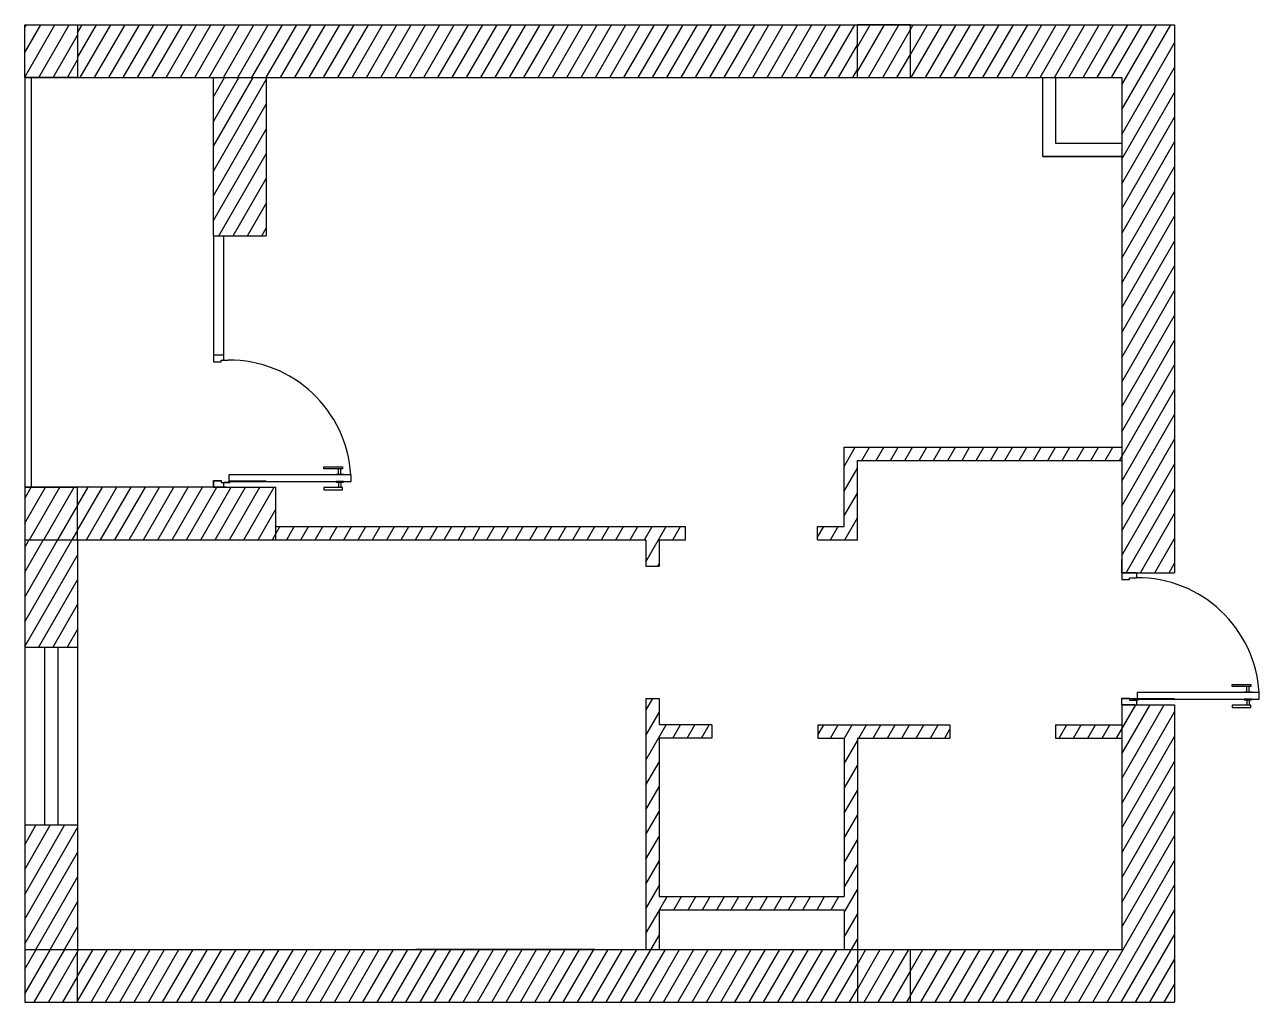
# Model space of a CAD drawing. Header units: millimetres. Extents: x -36495272392165 to 352544598049420, y -228287860276617 to 83349.
# Drawn here: x 63036 to 72377, y 46351 to 53749 of the extents above; entities that cross this region are included whole.
import ezdxf

# ---------------------------------------------------------------- set-up
doc = ezdxf.new("R2010")
doc.units = ezdxf.units.MM
doc.header["$MEASUREMENT"] = 0
doc.layers.add('freecads.com', color=7, linetype='Continuous')
pattern_1 = [(60, (-23756.33, 50214.17), (-81.18988, 46.875), [])]

msp = doc.modelspace()

# ---------------------------------------------------------------- hatches: boundary and pattern name
at = {"transparency": 33554687}
h = msp.add_hatch(dxfattribs=at)
h.set_pattern_fill('ANSI31', scale=750, angle=15)
h.set_pattern_definition(pattern_1)
h.paths.add_polyline_path([(71735.9, 53748.8), (69736.9, 53748.8), (69736.9, 53348.8), (70704.3, 53348.8), (71335.9, 53348.8), (71335.9, 49601.8), (71446.9, 49601.8), (71735.9, 49601.8)])
h.paths.add_polyline_path([(69335.9, 50450.8), (71335.9, 50450.8), (71335.9, 50550.8), (69235.9, 50550.8), (69235.9, 49950.8), (69034.9, 49950.8), (69034.9, 49850.8), (69335.9, 49850.8)])
h.paths.add_polyline_path([(67835.9, 48350.8), (68235.9, 48350.8), (68235.9, 48450.8), (67835.9, 48450.8), (67835.9, 48650.8), (67735.9, 48650.8), (67735.9, 46750.8), (67835.9, 46750.8), (67835.9, 47050.8), (69235.9, 47050.8), (69235.9, 46750.8), (69335.9, 46750.8), (69335.9, 48350.8), (70035.9, 48350.8), (70035.9, 48450.8), (69035.9, 48450.8), (69035.9, 48350.8), (69235.9, 48350.8), (69235.9, 47150.8), (67835.9, 47150.8)])
h.paths.add_polyline_path([(71735.9, 48601.8), (71335.9, 48601.8), (71335.9, 46750.8), (69735.9, 46750.8), (69735.9, 46350.8), (71735.9, 46350.8)])
h.paths.add_polyline_path([(69335.9, 46750.8), (63435.9, 46750.8), (63435.9, 46350.8), (69335.9, 46350.8)])
h.paths.add_polyline_path([(63435.9, 47690.8), (63035.9, 47690.8), (63035.9, 46750.8), (63435.9, 46750.8)])
h.paths.add_polyline_path([(63435.9, 49848.8), (63035.9, 49848.8), (63035.9, 49036.8), (63435.9, 49036.8)])
h.paths.add_polyline_path([(64935.9, 50248.8), (64463.9, 50248.8), (63435.9, 50248.8), (63435.9, 49850.8), (64935.9, 49850.8)])
h.paths.add_polyline_path([(68034.9, 49950.8), (64935.9, 49950.8), (64935.9, 49850.8), (67735.9, 49850.8), (67735.9, 49650.8), (67835.9, 49650.8), (67835.9, 49848.8), (67835.9, 49850.8), (68034.9, 49850.8)])
h.paths.add_polyline_path([(71335.9, 48450.8), (70834.9, 48450.8), (70834.9, 48350.8), (71335.9, 48350.8)], flags=17)
h.paths.add_polyline_path([(64863.9, 53348.8), (64463.9, 53348.8), (64463.9, 52149.8), (64863.9, 52149.8)])
h = msp.add_hatch(dxfattribs=at)
h.set_pattern_fill('ANSI31', scale=750, angle=15)
h.set_pattern_definition([(60, (-36206.54, 50208.95), (-81.18988, 46.875), [])])
h.paths.add_polyline_path([(63435.9, 53348.8), (63435.9, 53748.8), (63035.9, 53748.8), (63035.9, 53348.8)])
h.paths.add_polyline_path([(63035.9, 50248.8), (63035.9, 49850.8), (63435.9, 49850.8), (63435.9, 50248.8)])
h.paths.add_polyline_path([(63035.9, 46350.8), (63435.9, 46350.8), (63435.9, 46750.8), (63035.9, 46750.8)])
h.paths.add_polyline_path([(69735.9, 46350.8), (69735.9, 46750.8), (69335.9, 46750.8), (69335.9, 46350.8)])
h = msp.add_hatch()
h.set_pattern_fill('ANSI31', color=256, scale=750, angle=15)
h.set_pattern_definition([(60, (61171.43, 49953.45), (-81.1899, 46.875), [])])
h.paths.add_polyline_path([(69336.9, 53748.8), (63435.9, 53748.8), (63435.9, 53348.8), (64463.9, 53348.8), (64863.9, 53348.8), (67735.9, 53348.8), (67835.9, 53350.1), (67835.9, 53348.8), (69091.5, 53348.8), (69336.9, 53348.8)])
h = msp.add_hatch(dxfattribs=at)
h.set_pattern_fill('ANSI31', scale=750, angle=15)
h.set_pattern_definition(pattern_1)
h.paths.add_polyline_path([(69736.9, 53348.8), (69736.9, 53748.8), (69336.9, 53748.8), (69336.9, 53348.8)])

# ---------------------------------------------------------------- linework, layer by layer
for p, q in [((63035.9, 53748.8), (71735.9, 53748.8)), ((63035.9, 53748.8), (63035.9, 53748.8)), ((71735.9, 53748.8), (71735.9, 49601.8)), ((63435.9, 53348.8), (63035.9, 53348.8)), ((63035.9, 53348.8), (64463.9, 53348.8)), ((64463.9, 53348.8), (64863.9, 53348.8)), ((64463.9, 52149.8), (64463.9, 53348.8)), ((64863.9, 53348.8), (71335.9, 53348.8)), ((64863.9, 53348.8), (64863.9, 52149.8)), ((67735.9, 53348.8), (67835.9, 53350.1)), ((67835.9, 53350.1), (67835.9, 53348.8)), ((70735.9, 53348.8), (70835.9, 53348.8)), ((70735.9, 53348.8), (70735.9, 52751.8)), ((70835.9, 53348.8), (70835.9, 52851.8)), ((71335.9, 53348.8), (71335.9, 49601.8)), ((70835.9, 52851.8), (71335.9, 52851.8)), ((71335.9, 52851.8), (71335.9, 52751.8)), ((71335.9, 52751.8), (70735.9, 52751.8)), ((70742, 52751.8), (71335.9, 52751.8)), ((64463.9, 52149.8), (64863.9, 52149.8)), ((69235.9, 50550.8), (71335.9, 50550.8)), ((69235.9, 49950.8), (69235.9, 50550.8)), ((69335.9, 50450.8), (71335.9, 50450.8)), ((69335.9, 49848.8), (69335.9, 50450.8)), ((63435.9, 50248.8), (63035.9, 50248.8)), ((63035.9, 50248.8), (63035.9, 50248.8)), ((64463.9, 50248.8), (63435.9, 50248.8)), ((64463.9, 50248.8), (64463.9, 50248.8)), ((64935.9, 49848.8), (64935.9, 50248.8)), ((64935.9, 49950.8), (68034.9, 49950.8)), ((68034.9, 49848.8), (68034.9, 49950.8)), ((69034.9, 49950.8), (69235.9, 49950.8)), ((69034.9, 49850.8), (69034.9, 49950.8)), ((63035.9, 49850.8), (67735.9, 49850.8)), ((63435.9, 49848.8), (63035.9, 49848.8)), ((63035.9, 49848.8), (63035.9, 46750.8)), ((63435.9, 49848.8), (63435.9, 46750.8)), ((67735.9, 49848.8), (67735.9, 49850.8)), ((67735.9, 49848.8), (67735.9, 49650.8)), ((67835.9, 49850.8), (68034.9, 49850.8)), ((67835.9, 49848.8), (67835.9, 49850.8)), ((67835.9, 49848.8), (67835.9, 49650.8)), ((69034.9, 49850.8), (69335.9, 49850.8)), ((69034.9, 49850.8), (69335.9, 49850.8)), ((69034.9, 49850.8), (69335.9, 49850.8)), ((71335.9, 49601.8), (71335.9, 49701.8)), ((67735.9, 49650.8), (67835.9, 49650.8)), ((71335.9, 49601.8), (71735.9, 49601.8)), ((71446.9, 49601.8), (71446.9, 49564.2)), ((67735.9, 48650.8), (67835.9, 48650.8)), ((67735.9, 48650.8), (67735.9, 46750.8)), ((67835.9, 48650.8), (67835.9, 48450.8)), ((71335.9, 48650.8), (71735.9, 48650.8)), ((71335.9, 48601.8), (71735.9, 48601.8)), ((71335.9, 48601.8), (71335.9, 46750.8)), ((71435.2, 48601.8), (71335.9, 48601.8)), ((71735.9, 48601.8), (71735.9, 46350.8)), ((68235.9, 48450.8), (67835.9, 48450.8)), ((68235.9, 48450.8), (68235.9, 48350.8)), ((69035.9, 48450.8), (70035.9, 48450.8)), ((69035.9, 48450.8), (69035.9, 48350.8)), ((70035.9, 48450.8), (70035.9, 48350.8)), ((70834.9, 48450.8), (71335.9, 48450.8)), ((70834.9, 48450.8), (70834.9, 48350.8)), ((67835.9, 48350.8), (67835.9, 47150.8)), ((68235.9, 48350.8), (67835.9, 48350.8)), ((69035.9, 48350.8), (69235.9, 48350.8)), ((69235.9, 48350.8), (69235.9, 47150.8)), ((69335.9, 48350.8), (70035.9, 48350.8)), ((69335.9, 48350.8), (69335.9, 46750.8)), ((70834.9, 48350.8), (71335.9, 48350.8)), ((67835.9, 47150.8), (69235.9, 47150.8)), ((67835.9, 47050.8), (69235.9, 47050.8)), ((67835.9, 47050.8), (67835.9, 46750.8)), ((69235.9, 47050.8), (69235.9, 46750.8)), ((63035.9, 46750.8), (71335.9, 46750.8)), ((63435.9, 46750.8), (63435.9, 46750.8)), ((63035.9, 46350.8), (71735.9, 46350.8))]:
    msp.add_line(p, q)
at = {"color": 240, "true_color": 0xed1f24}
for p, q in [((63035.9, 53348.8), (63035.9, 53748.8)), ((63435.9, 53748.8), (63435.9, 53348.8)), ((69336.9, 53348.8), (69336.9, 53748.8)), ((69736.9, 53348.8), (69736.9, 53748.8)), ((63035.9, 50248.8), (63035.9, 49850.8)), ((63035.9, 50248.8), (63435.9, 50248.8)), ((63435.9, 49848.8), (63435.9, 50248.8)), ((63035.9, 46750.8), (63035.9, 46350.8)), ((63435.9, 46350.8), (63435.9, 46750.8)), ((69335.9, 46750.8), (69335.9, 46350.8)), ((69335.9, 46750.8), (69735.9, 46750.8)), ((69735.9, 46750.8), (69735.9, 46350.8)), ((63035.9, 46350.8), (63435.9, 46350.8)), ((69335.9, 46350.8), (69735.9, 46350.8))]:
    msp.add_line(p, q, dxfattribs=at)
at = {"color": 1}
for p, q in [((63035.9, 53748.8), (63435.9, 53748.8)), ((69736.9, 53748.8), (69336.9, 53748.8))]:
    msp.add_line(p, q, dxfattribs=at)
at = {"color": 141}
for p, q in [((63035.9, 53348.8), (63035.9, 50248.8)), ((63085.9, 53348.8), (63085.9, 50248.8)), ((64463.9, 50248.8), (64935.9, 50248.8)), ((63435.9, 49036.8), (63035.9, 49036.8)), ((63035.9, 49036.8), (63035.9, 47690.8)), ((63185.9, 49036.8), (63185.9, 47690.8)), ((63285.9, 49036.8), (63285.9, 47690.8)), ((63435.9, 49036.8), (63435.9, 47690.8)), ((63435.9, 47690.8), (63035.9, 47690.8))]:
    msp.add_line(p, q, dxfattribs=at)
at = {"color": 0}
msp.add_line((69091.5, 53348.8), (70704.3, 53348.8), dxfattribs=at)
at = {"color": 141, "true_color": 0xadddf7}
for p, q in [((64463.9, 52149.8), (64463.9, 51197.8)), ((64538.9, 52149.8), (64538.9, 51211.2)), ((64463.9, 50298.7), (64463.9, 50248.8)), ((64463.9, 50297.8), (64522.8, 50297.8)), ((64538.9, 50285.4), (64538.9, 50248.8)), ((64580.9, 50297.8), (64863.9, 50297.8)), ((64563.2, 50248.8), (64463.9, 50248.8))]:
    msp.add_line(p, q, dxfattribs=at)
at = {"layer": 'freecads.com', "color": 141, "true_color": 0xadddf7}
for p, q in [((64538.9, 51248.8), (64463.9, 51248.8)), ((64463.9, 51248.8), (64463.9, 51197.8)), ((64463.9, 51197.8), (64522.8, 51197.8)), ((64522.8, 51197.8), (64522.8, 51211.2)), ((64522.8, 51211.2), (64574.9, 51211.2)), ((65299.2, 50386.8), (65299.2, 50403.5)), ((65299.2, 50403.5), (65440.7, 50403.5)), ((65440.7, 50386.8), (65299.2, 50386.8)), ((65410.7, 50346.9), (65410.7, 50386.8)), ((65427.4, 50346.9), (65427.4, 50386.8)), ((65440.7, 50403.5), (65440.7, 50386.8)), ((64463.9, 50248.8), (64463.9, 50298.7)), ((64463.9, 50298.7), (64522.8, 50298.7)), ((64522.8, 50298.7), (64522.8, 50285.4)), ((64522.8, 50285.4), (64574.9, 50285.4)), ((64541.6, 50285.4), (64574.9, 50285.4)), ((64574.9, 50283.2), (64541.6, 50283.2)), ((64574.9, 50285.4), (64574.9, 50281.9)), ((64574.9, 50285.4), (64574.9, 50283.2)), ((65504.8, 50341.3), (64580.9, 50341.3)), ((64580.9, 50341.3), (64580.9, 50291.4)), ((64583.1, 50324.7), (64580.9, 50324.7)), ((64580.9, 50324.7), (64580.9, 50291.4)), ((64580.9, 50291.4), (65504.8, 50291.4)), ((64580.9, 50291.4), (64583.1, 50291.4)), ((64583.1, 50291.4), (64583.1, 50324.7)), ((65391.3, 50341.3), (65391.3, 50346.9)), ((65391.3, 50346.9), (65446.8, 50346.9)), ((65446.8, 50341.3), (65391.3, 50341.3)), ((65446.8, 50291.4), (65391.3, 50291.4)), ((65391.3, 50291.4), (65391.3, 50285.8)), ((65391.3, 50285.8), (65446.8, 50285.8)), ((65410.7, 50285.8), (65410.7, 50245.8)), ((65427.4, 50285.8), (65427.4, 50245.8)), ((65446.8, 50346.9), (65446.8, 50341.3)), ((65446.8, 50285.8), (65446.8, 50291.4)), ((65504.8, 50291.4), (65504.8, 50341.3)), ((65440.7, 50245.8), (65299.2, 50245.8)), ((65299.2, 50245.8), (65299.2, 50229.2)), ((65299.2, 50229.2), (65440.7, 50229.2)), ((65440.7, 50229.2), (65440.7, 50245.8))]:
    msp.add_line(p, q, dxfattribs=at)
at = {"layer": 'freecads.com'}
for p, q in [((71446.9, 49601.8), (71335.9, 49601.8)), ((71335.9, 49601.8), (71335.9, 49550.8)), ((71335.9, 49550.8), (71394.8, 49550.8)), ((71394.8, 49550.8), (71394.8, 49564.2)), ((71394.8, 49564.2), (71446.9, 49564.2)), ((72376.8, 48694.3), (71452.9, 48694.3)), ((71452.9, 48694.3), (71452.9, 48644.4)), ((71455.1, 48677.7), (71452.9, 48677.7)), ((71452.9, 48677.7), (71452.9, 48644.4)), ((71455.1, 48644.4), (71455.1, 48677.7)), ((72171.2, 48739.8), (72171.2, 48756.5)), ((72171.2, 48756.5), (72312.7, 48756.5)), ((72312.7, 48739.8), (72171.2, 48739.8)), ((72263.3, 48694.3), (72263.3, 48699.9)), ((72263.3, 48699.9), (72318.8, 48699.9)), ((72318.8, 48694.3), (72263.3, 48694.3)), ((72282.7, 48699.9), (72282.7, 48739.8)), ((72299.4, 48699.9), (72299.4, 48739.8)), ((72312.7, 48756.5), (72312.7, 48739.8)), ((72318.8, 48699.9), (72318.8, 48694.3)), ((72376.8, 48644.4), (72376.8, 48694.3)), ((71335.9, 48601.8), (71335.9, 48651.7)), ((71335.9, 48651.7), (71394.8, 48651.7)), ((71394.8, 48651.7), (71394.8, 48638.4)), ((71394.8, 48638.4), (71446.9, 48638.4)), ((71413.6, 48638.4), (71446.9, 48638.4)), ((71446.9, 48636.2), (71413.6, 48636.2)), ((71446.9, 48638.4), (71446.9, 48601.8)), ((71446.9, 48638.4), (71446.9, 48636.2)), ((71452.9, 48644.4), (72376.8, 48644.4)), ((71452.9, 48644.4), (71455.1, 48644.4)), ((72312.7, 48598.8), (72171.2, 48598.8)), ((72171.2, 48598.8), (72171.2, 48582.2)), ((72171.2, 48582.2), (72312.7, 48582.2)), ((72318.8, 48644.4), (72263.3, 48644.4)), ((72263.3, 48644.4), (72263.3, 48638.8)), ((72263.3, 48638.8), (72318.8, 48638.8)), ((72282.7, 48638.8), (72282.7, 48598.8)), ((72299.4, 48638.8), (72299.4, 48598.8)), ((72312.7, 48582.2), (72312.7, 48598.8)), ((72318.8, 48638.8), (72318.8, 48644.4))]:
    msp.add_line(p, q, dxfattribs=at)
at = {"layer": 'freecads.com', "extrusion": (0, 0, -1)}
msp.add_line((67347.3, 46750.8), (65995.3, 46750.8), dxfattribs=at)
at = {"layer": 'freecads.com', "color": 141, "true_color": 0xadddf7}
msp.add_circle((64579.8, 50286.5), 6.66, dxfattribs=at)
at = {"layer": 'freecads.com'}
msp.add_circle((71451.8, 48639.5), 6.66, dxfattribs=at)
at = {"layer": 'freecads.com', "color": 141, "true_color": 0xadddf7}
msp.add_arc((64579.8, 50286.5), 924.7, 3.39659, 90.29944, dxfattribs=at)
at = {"layer": 'freecads.com'}
msp.add_arc((71451.8, 48639.5), 924.7, 3.39659, 90.29944, dxfattribs=at)

doc.saveas('drawing.dxf')
